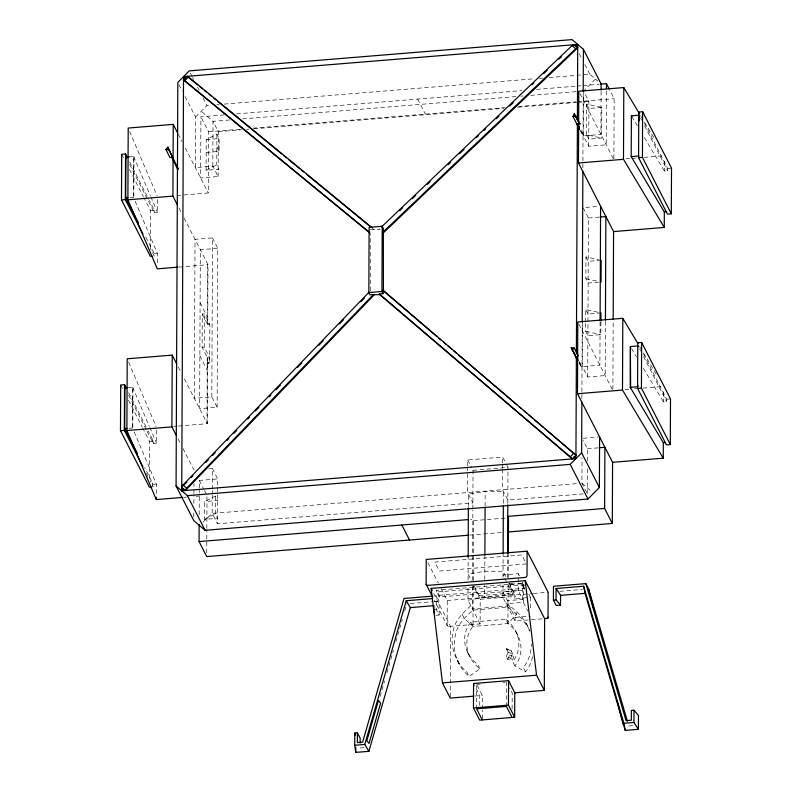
<?xml version="1.0" encoding="UTF-8"?>
<svg xmlns="http://www.w3.org/2000/svg" width="792" height="792" viewBox="0 0 792 792"><rect width="100%" height="100%" fill="white"/><g stroke="black" fill="none" stroke-linecap="round" stroke-linejoin="round"><path stroke-width="0.59" stroke-dasharray="3.96 2.97" d="M132.957 387.941L132.779 428.71L132.65 387.219L128.215 387.585M133.957 157.202L133.779 197.97L133.65 156.489L129.215 156.846M149.401 478.467L149.569 441.441L142.897 428.423M150.401 247.728L150.569 210.712L143.906 197.683M152.45 485.288L152.46 482.843M152.638 442.075L152.648 439.629M156.608 430.214L156.549 443.322L153.4 443.579L153.42 441.134L148.173 430.897M145.787 237.105L154.232 253.608L154.222 256.054L150.282 248.351M157.608 199.475L157.549 212.583L154.41 212.84L154.42 210.395L149.351 200.495M156.331 493.624L156.37 484.09L134.224 432.095M157.331 262.885L157.37 253.351L134.264 199.099M193.822 516.928L193.842 511.998M193.872 503.365L193.911 494.733M193.921 493.505L193.961 483.635M185.031 96.475L195.555 117.048L195.337 167.597L212.82 166.162L218.117 176.527L200.633 177.952L200.901 116.8L224.304 114.889M199.168 514.681L199.267 493.891M199.267 492.664L199.287 489.001M199.287 487.773L199.327 480.437L217.681 478.932L217.483 523.779L472.883 502.92L467.587 492.565L467.676 472.022M178.339 426.056L207.306 423.69L207.593 357.974L202.118 347.272L202.257 314.008L204.356 313.84L209.84 324.552L209.672 363.518L207.573 363.686M207.593 357.974L209.692 357.806L204.217 347.094L204.356 313.84M215.335 496.099L215.256 513.929L217.503 518.324L204.574 519.384L204.643 501.544L215.335 496.099L217.582 500.485L204.643 501.544M216.909 134.175L216.77 164.815L219.018 169.211L206.088 170.26L206.217 139.63L216.909 134.175L219.156 138.57L219.097 151.371L206.167 152.43M206.999 423.086L207.227 357.261M207.346 323.948L207.554 263.815M206.752 552.915L206.851 529.68M206.851 528.462L206.999 495.436L204.257 490.08M209.84 324.552L207.742 324.72L207.999 264.706L183.942 217.691M176.933 195.515L208.316 192.951L208.573 131.809L200.901 116.8M207.197 364.548L207.207 362.983L209.306 362.805L209.326 357.093M211.81 396.901L212.504 237.917L195.02 239.342L194.337 398.327L211.81 396.901L217.117 407.256L199.633 408.692L200.326 249.698L217.8 248.272L217.117 407.256M212.82 166.162L213.008 121.325L201.257 111.276M212.256 495.238L212.187 513.424L217.483 523.779M212.266 494.03L212.286 490.397M212.286 489.179L212.375 468.577L208.702 468.874M218.117 176.527L218.315 131.68L213.008 121.325L230.244 119.919M370.31 290.773L370.201 232.898M434.768 609.276L434.788 605.603M435.838 615.305L439.115 615.038L436.372 609.672L436.432 595.812L434.036 596.01M436.649 592L436.649 590.288L521.997 583.318L524.561 588.317L524.552 590.03L439.204 597L436.649 592L521.987 585.031L524.552 590.03M439.115 615.038L439.174 601.178L436.432 595.812M439.204 597L439.213 595.287L436.649 590.288M441.164 588.624L447.242 600.514L447.133 626.601L480.101 623.908L480.209 599.287L473.26 585.714M450.232 696.841L450.292 684.466M450.292 683.229L450.539 626.323L433.353 592.733M467.676 470.814L467.696 467.191M467.696 465.983L467.726 459.944L502.692 457.093L505.336 462.271M480.101 623.908L467.973 600.207L468.032 587.159M468.062 580.051L468.161 556.905M468.379 506.504L468.428 494.218L485.169 491.337L503.395 491.357L503.346 503.653M472.527 586.377L472.428 608.909L507.385 606.058L507.415 600.653L502.96 591.951L518.255 590.703L522.71 599.405L507.415 600.653M472.547 580.378L472.854 509.909M472.864 508.741L473.022 470.309L470.903 466.161M529.798 630.6A42.441 40.758 36.6 0 0 528.343 627.7L521.977 618.928L508.009 607.266L473.052 610.127C465.587 616.562 458.014 623.651 455.707 633.63A42.441 40.758 36.6 0 0 465.864 673.398L469.151 676.507L479.912 668.755A33.393 30.126 19 0 1 472.972 626.432L473.151 585.506M473.289 580.576L473.547 520.651L472.814 519.225L470.369 519.423M476.635 708.86L476.735 685.624M474.329 586.327L479.12 595.683L479.111 597.148L514.077 594.297L514.087 592.822L509.296 583.466M479.724 705.444L479.774 695.663L474.071 684.526M482.288 718.681L482.328 710.127M482.328 708.899L482.387 695.445L477.249 685.407M467.973 600.207L484.714 597.336L484.763 585.476M484.793 579.546L484.892 556.489M485.11 506.088L485.169 491.337M502.633 469.171L502.544 489.703L507.85 500.059L583.556 493.881M502.643 467.963L502.663 464.34M502.663 463.132L502.692 457.093M542.164 618.839L515.067 621.057L502.93 597.346L502.989 584.654M503.019 577.358L503.118 554.053M506.444 706.434L506.543 681.971M507.514 577.517L507.613 554.281M507.83 503.554L507.989 467.448L505.87 463.31M532.65 656.657A42.441 40.758 36.6 0 1 528.036 668.319L525.571 671.893L514.869 665.894A33.393 30.126 19 0 0 507.939 623.571L508.108 584.842L523.403 583.595L524.492 585.724M508.246 577.724L508.345 554.489M512.127 708.909L512.196 693.01L509.632 687.991M515.067 621.057L515.077 617.384L508.028 603.603L523.324 602.346L527.66 610.83M530.412 607.929L530.462 597.386L515.166 598.633L515.176 596.435L508.761 583.902M518.255 590.703L518.285 583.407M518.295 582.189L518.324 573.685L503.029 574.933L504.148 577.101M521.987 585.031L521.997 583.318M522.71 599.405L522.779 582.387L520.433 582.575M523.324 602.346L523.403 583.595M581.872 398.594L582.209 323.166M582.882 167.884L583.209 92.426M586.684 492.545L581.912 483.219L582.021 457.766M605.434 321.334L605.207 375.566L587.723 376.992L582.417 366.627L582.615 322.265M606.434 91.011L606.207 144.827L588.723 146.253L583.427 135.897L583.615 92.268M600.89 321.849L600.841 334.65L587.902 335.699L585.654 331.313L585.684 323.166M585.694 321.998L585.743 309.563L600.93 312.899L587.991 313.949L585.743 309.563M598.712 282.2L588.129 283.061L585.882 278.665L585.971 256.915L598.821 259.736M586.506 134.739L586.634 104.099L601.821 107.435L601.692 138.075L588.753 139.135L586.506 134.739L601.692 138.075M587.218 493.584L587.327 468.131M587.357 460.855L587.407 448.737L583.169 440.451M587.723 376.992L588.407 217.998L583.11 207.643L599.425 206.316M588.723 146.253L588.921 101.416L583.615 91.05L595.465 79.081M600.088 322.067L599.9 365.201L582.417 366.627M601.088 91.318L600.9 134.472L583.427 135.897M612.889 389.327L613.186 320.315M613.889 158.608L614.147 98.683L609.761 90.11M643.579 354.103L666.656 399.208L666.646 401.653L663.508 401.91L663.557 390.001M644.579 123.374L667.666 168.478L667.656 170.923L664.508 171.181L664.557 159.261M380.091 696.465L384.536 681.021M386.932 672.705L393.436 650.143M395.842 641.827L402.346 619.255M404.742 610.949L406.791 603.821M506.415 656.816L507.84 652.222L506.375 648.628L510.761 650.083L514.048 656.509L512.077 660.766L507.692 659.31L506.415 656.816L510.8 658.271L512.077 660.766M510.8 658.271L512.404 653.301M507.84 652.222L512.226 653.687L510.761 650.083M507.692 659.31L509.662 655.053L506.375 648.628M580.932 130.254L583.516 135.293L582.674 135.442L583.021 134.699L580.962 130.67M579.328 363.073L581.447 367.052L582.021 366.429L579.368 361.459M462.092 614.216L464.29 618.502L472.972 626.432L507.939 623.571L516.701 614.226L514.513 609.939M195.555 117.048L206.96 105.514L210.652 105.217M470.854 605.84C463.399 612.275 455.816 619.364 453.509 629.343A42.441 40.758 36.6 0 0 463.676 669.111L466.953 672.22L469.151 676.507M202.851 522.255L212.187 513.424L578.249 483.516M206.088 170.26L216.77 164.815M204.574 519.384L215.256 513.929M370.24 229.531L380.021 229.423L379.655 228.71M216.81 104.712L219.275 104.514M224.195 104.108L534.412 78.774M539.332 78.368L543.025 78.071M549.183 77.566L589.802 74.25L597.891 81.15M236.62 113.89L521.888 90.585M536.6 89.387L575.824 86.179M577.051 86.081L581.952 85.684M583.179 85.576L599.118 84.279M242.56 118.909L515.899 96.584M520.819 96.178L523.284 95.981M530.67 95.377L576.229 91.654M208.573 131.809L240.6 129.185M252.925 128.185L505.048 107.593M518.532 106.484L576.15 101.782M577.368 101.683L614.147 98.683M218.315 131.68L241.709 129.769M246.629 129.373L249.094 129.165M254.014 128.769L503.959 108.346M517.503 107.247L576.606 102.416M577.833 102.316L588.921 101.416M206.217 139.63L219.156 138.57M601.821 107.435L588.882 108.494L586.634 104.099M130.145 197.525L133.472 197.257M625.947 158.845L630.779 158.45M631.986 158.35L638.025 157.855M644.054 157.36L663.369 155.786M150.569 210.712L154.42 210.395M667.666 168.478L671.517 168.161M588.407 217.998L598.901 217.147M154.232 253.608L157.37 253.351M179.032 267.072L207.999 264.706M601.158 260.251L588.218 261.31L585.971 256.915M207.346 323.938L209.444 323.779M202.118 347.272L204.217 347.094M207.207 362.974L209.306 362.805M129.145 428.264L132.472 427.987M173.517 426.452L177.131 426.155M624.947 389.575L629.779 389.179M634.61 388.793L637.016 388.595M643.054 388.1L662.369 386.526M149.569 441.441L153.42 441.134M666.656 399.208L670.507 398.901M583.278 438.283L598.425 437.045M587.407 448.737L597.901 447.876M156.37 484.09L153.232 484.348L144.639 467.557M151.292 486.951L153.222 486.793L150.213 480.922M473.022 470.309L507.989 467.448M184.061 497.307L186.476 497.109M196.139 496.327L199.752 496.03M473.547 520.651L506.098 517.998M469.735 535.105L501.692 532.491M526.353 563.914L439.431 571.012L434.867 562.082L521.779 554.984L525.838 562.924M508.662 583.536L513.364 583.15M439.213 595.287L524.561 588.317M479.12 595.683L514.087 592.822M410.395 603.524L433.175 601.663M434.372 601.564L439.174 601.178M447.242 600.514L532.155 593.574M533.382 593.475L548.153 592.277M559.815 591.317L582.605 589.456M480.209 599.287L515.176 596.435M433.749 609.889L436.372 609.672M515.077 617.384L530.373 616.136M479.912 668.755L477.715 664.468A33.393 30.126 19 0 1 470.785 622.146L505.742 619.285L507.939 623.571M476.744 684.407L480.318 684.11M502.969 682.259L505.355 682.07M474.844 696.059L482.387 695.445M360.122 747.965L364.32 747.628M628.808 726.017L634.055 725.591M484.714 597.336L502.93 597.346M579.081 362.35L581.199 366.33L582.021 366.429M585.882 278.665L598.732 281.487M585.654 331.313L600.841 334.65M506.187 649.014L510.583 650.47M509.662 655.053L514.048 656.509M505.821 602.979C514.879 609.592 523.928 617.057 528.343 627.7M372.339 228.324L374.25 229.888M581.912 483.219L591.862 491.723M448.44 626.502L447.133 625.383L434.412 600.524M583.021 134.699L583.516 135.293M644.5 122.156L654.538 138.917M631.808 116.543L637.461 125.997M644.381 137.56L664.508 171.181M643.5 352.885L656.677 374.893M631.432 348.332L636.461 356.737M643.381 368.29L663.508 401.91M640.639 115.672L641.768 117.869M640.629 118.117L641.758 120.315M644.569 125.819L667.656 170.923M579.279 53.678L582.051 59.093M584.823 64.499L589.802 74.25M579.883 93.387L613.335 158.756M580.1 130.413L582.674 135.442M639.639 346.401L640.768 348.609M639.629 348.846L640.758 351.054M643.569 356.548L666.646 401.653M578.883 324.126L612.879 390.565M417.691 99.099L425.373 114.097M467.726 459.944L470.379 465.122M518.324 573.685L519.443 575.853M528.828 594.208L530.462 597.386M505.831 576.705L503.049 571.26L484.823 571.24L468.082 574.121L471.428 580.645M504.702 578.19L506.375 581.457M508.108 584.842L515.166 598.633M516.117 632.066L518.305 636.352M525.571 671.893L523.373 667.606L525.838 664.033A42.441 40.758 36.6 0 0 531.402 643.975M514.869 665.894L512.681 661.607A33.393 30.126 19 0 0 505.742 619.285M190.337 73.032L192.001 76.279M192.555 77.369L193.664 79.527M197.545 87.11L199.208 90.357M203.089 97.941L206.96 105.514M470.785 622.146L472.972 626.432M216.85 146.975L219.097 151.371M427.888 562.676L438.392 583.219M178.933 84.566L182.259 91.06M467.349 651.687L469.537 655.974M457.311 660.34L459.508 664.627M178.16 134.026L182.041 141.61M185.358 148.104L208.316 192.951M212.504 237.917L217.8 248.272M178.952 207.94L181.17 212.276M129.65 161.994L148.787 199.396M129.64 164.439L154.41 212.84M200.089 302.702L207.365 316.919M121.691 154.272L123.908 158.618M129.462 169.468L143.342 196.604M202.257 314.008L207.742 324.72M199.861 355.697L207.177 369.993M178.269 366.934L181.031 372.339M184.358 378.843L207.306 423.69M212.375 468.577L217.681 478.932M177.952 438.679L180.17 443.005M182.942 448.421L194.02 470.082M199.327 480.437L203.712 489.01M128.621 392.674L147.619 429.799M128.611 395.119L146.49 430.066M147.045 431.155L153.4 443.579M120.681 385.011L122.909 389.347M128.462 400.207L142.342 427.333M146.302 473.279L147.975 476.556M129.65 131.442L157.133 195.961M133.65 156.489L150.322 195.634M150.807 196.762L157.549 212.583M128.65 362.182L156.133 426.7M132.65 387.219L149.322 426.363M149.807 427.502L156.549 443.322M581.199 366.33L581.447 367.052M526.145 623.413A42.441 40.758 36.6 0 1 529.521 631.343"/><path stroke-width="1.19" d="M151.292 486.951L149.371 487.1L120.483 430.67L120.681 385.011L124.532 384.694L126.383 388.308M152.292 256.212L150.371 256.37L121.493 199.93L121.691 154.272L125.542 153.965L127.393 157.588M142.946 466.726L124.334 430.353L124.532 384.694M142.956 234.056L125.344 199.624L125.542 153.965M137.372 453.361L124.71 428.62L124.889 387.852L127.106 387.674M138.471 222.8L125.72 197.891L125.888 157.123L129.215 156.846M125.067 431.779L125.077 429.333M125.265 386.13L125.255 388.575L124.889 387.852M126.067 201.049L126.076 198.604M126.265 155.39L126.255 157.836L125.888 157.123M182.853 497.406L156.301 499.574L126.888 430.531L127.205 358.786L172.22 355.113L176.606 363.686M177.824 267.171L157.301 268.844L127.888 199.802L128.205 128.047L173.22 124.374L177.606 132.947M156.301 499.574L156.311 497.198M176.289 435.432L171.904 426.858L172.22 355.113M177.289 204.692L172.904 196.119L173.22 124.374M599.593 436.946L599.376 487.506L587.961 499.029L205.118 530.293L193.802 520.631L176.071 485.981L177.824 82.398L189.229 70.874L572.072 39.6L583.397 49.272L601.118 83.922L601.098 90.08M576.378 357.677L575.933 458.618L181.734 490.812L183.526 76.636L577.734 44.431L577.408 119.453M468.508 535.204L206.732 556.588L199.059 541.579L199.129 524.462M432.59 598.574L406.237 600.722L410.305 607.603L368.884 751.331L355.737 752.4L354.747 745.272L354.796 733.036L357.42 732.828L360.162 738.184L360.142 743.074M355.737 752.4L355.757 747.509M357.42 732.828L357.38 742.609L362.627 742.183L404.049 598.465L432.838 596.109M379.734 294.644L379.368 293.931L383.071 293.683L383.051 290.209L575.952 455.192L572.269 458.915L379.734 294.644L369.953 294.753L368.834 292.555L369.112 227.334L382.229 226.264L383.348 228.452L383.417 290.921L436.956 336.6M383.071 293.683L381.942 291.486L382.229 226.264M432.759 597.277L426.116 584.308L426.225 559.439L527.125 551.192L548.153 592.277L548.034 618.364L544.629 618.641L525.215 580.704L431.125 588.397L442.461 682.892L450.232 698.079L473.616 696.168M468.161 556.905L468.369 507.741M473.448 707.979L473.557 683.516L508.563 680.655L514.78 692.802L514.671 717.265L479.665 720.116L473.448 707.979L508.454 705.118L514.671 717.265M484.892 555.261L485.1 507.326M503.128 552.826L503.326 506.108M507.623 553.054L507.83 504.722M508.355 553.262L508.513 517.8L507.781 516.364L604.623 508.454L612.305 523.462L507.84 531.996M508.454 705.118L508.563 680.655M527.125 551.192L527.017 576.061L525.7 577.398L427.423 585.417L426.116 584.308M514.78 692.802L544.312 690.386L544.629 618.641M585.862 583.615L626.066 720.661L631.313 720.235L631.353 710.454L633.976 710.236L638.471 715.453L638.411 729.313L625.254 730.382L623.858 723.284L583.654 586.238L556.093 588.486L560.578 595.337L560.528 605.118L556.162 605.474L553.42 600.118L553.479 586.258L585.862 583.615L588.604 588.971L627.422 721.294M560.528 605.118L556.043 599.9L556.093 588.486M576.388 353.975L577.388 124.394M612.305 523.462L612.572 462.31L577.477 393.733L577.784 321.988L622.799 318.305L637.857 343.461M613.186 319.077L613.572 231.581L578.477 162.994L578.784 91.248L623.799 87.575L639.481 113.771M599.376 487.506L581.645 452.856L581.863 402.306M582.209 321.928L582.862 171.567M583.209 91.189L583.397 49.272M600.098 320.839L600.593 206.217M600.9 320.73L600.93 312.899M601.069 282.002L601.158 260.251M604.623 508.454L604.89 447.312L599.069 447.787M605.444 320.097L605.89 216.572L600.069 217.048M606.444 88.565L606.474 83.675L600.336 84.18M612.572 462.31L663.26 458.172L622.492 390.06L622.799 318.305M613.572 231.581L664.27 227.433L623.492 159.321L623.799 87.575M663.26 458.172L663.33 442.678L630.204 387.337L630.383 346.569L638.134 345.936M664.27 227.433L664.33 211.949L631.204 156.598L631.382 115.83L639.134 115.196L639.114 120.909M630.63 388.04L630.383 346.569M638.411 729.313L633.927 722.462L633.976 710.236M637.58 388.436L637.778 342.778L641.629 342.461L670.507 398.901L670.309 444.55L666.458 444.866L637.58 388.436L641.431 388.12L670.309 444.55M638.58 157.697L638.778 112.038L642.629 111.721L671.517 168.161L671.319 213.82L667.468 214.137L638.58 157.697L642.431 157.38L671.319 213.82M641.431 388.12L641.629 342.461M642.431 157.38L642.629 111.721M368.884 751.331L364.805 744.45L406.237 600.722M579.586 129.403L572.992 116.513L574.23 113.83L580.021 123.829L577.012 124.374L577.358 123.631L579.417 127.651M369.082 292.169L182.982 485.011L181.744 487.387L185.397 490.515L373.963 295.119M185.397 490.515L186.645 488.139L373.596 294.406M572.131 350.252L574.18 347.995L578.318 355.757L576.269 358.014L571.23 347.629L574.18 347.995M369.607 232.828L183.516 80.061L187.199 76.329L188.427 76.923L371.973 227.611M165.904 149.391L167.963 147.154L172.765 157.717L169.805 157.341L165.904 149.391L168.864 149.767L178.269 168.924L177.448 168.825L171.943 157.618L172.517 156.994M177.448 168.825L178.022 168.201L178.269 168.924M184.318 484.724L186.892 482.061M191.169 477.625L192.892 475.843M205.742 462.518L208.316 459.855M212.602 455.42L215.177 452.757M227.175 440.322L228.888 438.54M234.026 433.214L236.6 430.551M247.738 418.998L249.46 417.226M255.46 411.008L258.885 407.454M269.171 396.792L270.884 395.02M276.032 389.694L280.309 385.249M297.455 367.488L301.742 363.043M318.879 345.282L323.166 340.837M339.451 323.968L343.738 319.522M360.885 301.762L364.31 298.208M181.734 490.812L183.685 488.793M183.516 80.061L184.744 80.645L188.427 76.923M379.368 293.931L570.26 456.806L573.952 453.083M176.071 485.981L187.387 495.653L570.23 464.379L581.645 452.856M546.727 618.473L548.044 617.136M381.437 226.997L572.052 45.589L574.061 44.738L577.724 47.857L383.675 232.541M399.693 210.692L402.376 208.138M412.206 198.782L415.79 195.376M427.413 184.308L430.096 181.754M447.975 164.736L450.658 162.182M459.608 153.678L464.072 149.421M476.596 137.501L478.378 135.798M483.744 130.69L485.536 128.997M496.267 118.78L498.95 116.226M509.682 106.009L513.256 102.614M532.036 84.734L533.828 83.031M543.659 73.676L547.232 70.27M558.865 59.202L561.548 56.648M575.725 46.342L577.734 44.431M383.308 231.828L575.705 48.718L577.724 47.857M572.992 116.513L576.002 115.969M125.72 197.891L127.928 197.703M631.204 156.598L638.956 155.965M121.493 199.93L125.344 199.624M127.888 199.802L172.904 196.119M578.477 162.994L623.492 159.321M664.33 211.949L666.428 211.771M368.834 292.555L381.942 291.486M124.71 428.62L126.928 428.442M630.204 387.337L637.956 386.704M120.483 430.67L124.334 430.353M126.888 430.531L171.904 426.858M577.477 393.733L622.492 390.06M663.33 442.678L665.428 442.51M199.059 541.579L467.923 519.621M410.305 607.603L433.561 605.712M560.578 595.337L585.05 593.337L625.254 730.382M553.42 600.118L556.043 599.9M442.461 682.892L536.55 675.21L544.312 690.386M354.747 745.272L364.805 744.45M623.858 723.284L633.927 722.462M187.199 76.329L197.693 84.952M199.604 86.516L202.465 88.872M204.376 90.436L206.286 92.001M209.147 94.357L211.058 95.921M213.919 98.267L215.83 99.841M217.741 101.406L281.675 153.895M283.585 155.46L286.447 157.816M288.357 159.38L295.04 164.865M296.95 166.429L299.812 168.785M301.722 170.349L303.623 171.913M306.494 174.27L370.428 226.76M183.526 76.636L185.467 78.22M184.744 80.645L369.24 232.115M572.052 45.589L575.705 48.718M438.827 338.204L440.708 339.798M443.53 342.203L446.341 344.609M448.222 346.213L451.985 349.421M453.856 351.024L456.677 353.42M458.558 355.024L516.78 404.712M519.601 407.118L521.482 408.712M524.294 411.117L527.116 413.523M528.997 415.127L532.749 418.334M534.63 419.938L543.084 427.145M544.955 428.749L575.952 455.192M573.943 456.915L575.933 458.618M182.982 485.011L186.645 488.139M570.26 456.806L572.269 458.915M578.843 122.404L580.021 123.829M631.382 115.83L631.808 116.543M576.715 356.489L577.774 358.469M571.23 347.629L575.368 355.39M575.903 356.38L578.021 360.36M577.734 360.093L575.616 356.113L576.269 358.014M638.778 112.038L639.51 113.474M638.768 115.305L639.134 116.018M606.474 83.675L609.206 89.031M574.23 113.83L578.259 121.691M577.843 124.215L579.388 127.235M637.768 346.035L638.134 346.748M637.6 385.169L637.966 385.882M570.23 464.379L587.961 499.029M383.051 290.209L383.417 290.921M512.087 717.473L506.444 706.434L476.635 708.86L482.288 719.908M401.841 525.017L409.513 540.025M431.125 588.397L432.234 590.565M125.522 157.222L125.888 157.935M125.354 196.357L125.72 197.069M187.387 495.653L205.118 530.293M124.522 387.961L124.889 388.674M124.354 427.096L124.72 427.809M167.963 147.154L168.864 149.767M588.604 588.971L593.782 609.206M617.849 703.256L623.334 724.68M583.654 586.238L585.05 593.337M433.749 609.889L434.343 613.186M354.796 733.036L355.192 735.243M525.215 580.704L536.55 675.21M378.447 700.445L366.835 740.718L369.013 743.441L380.615 703.177L378.447 700.445"/></g></svg>
